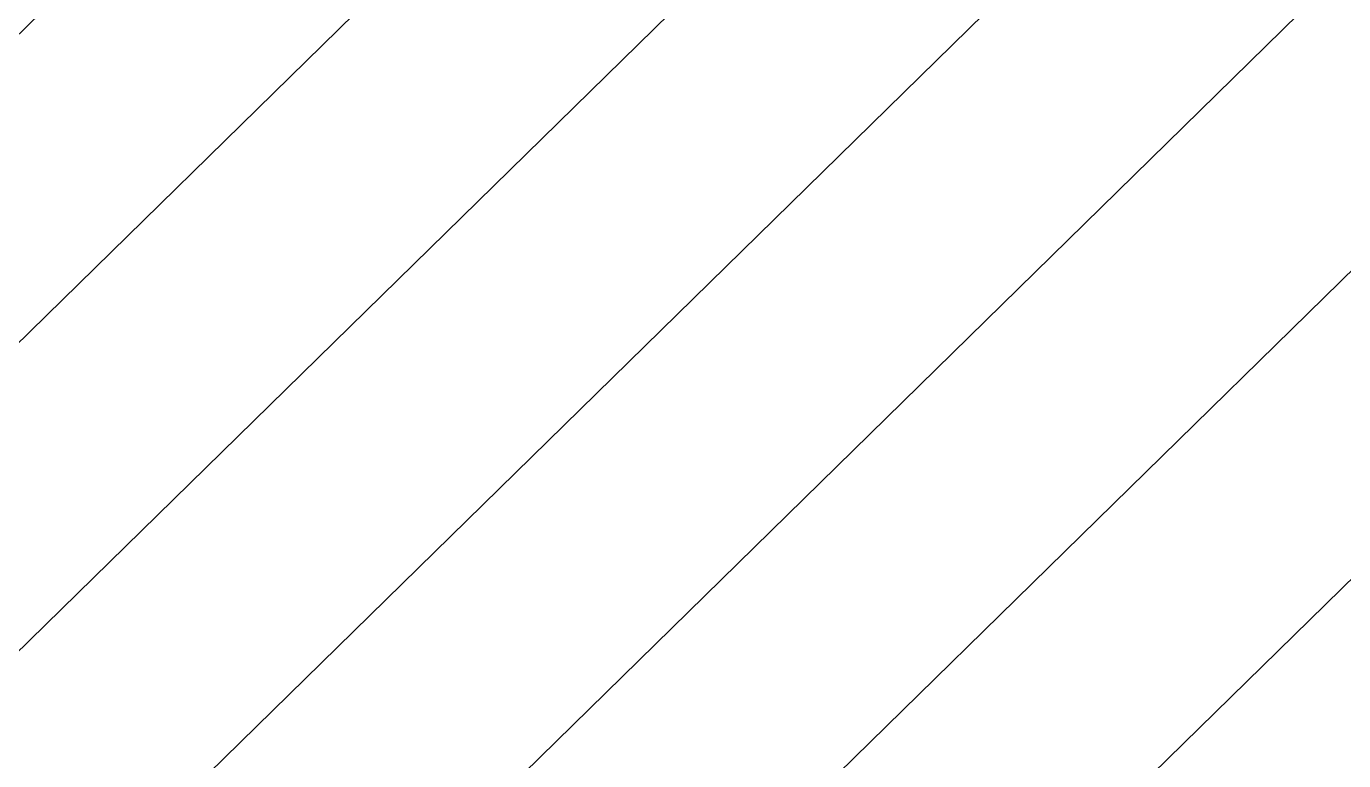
# Model space of a CAD drawing. Extents: x 7084 to 11035, y 13750 to 16729.
# Drawn here: x 8665.887 to 8667.958, y 15521.239 to 15522.393 of the extents above; entities that cross this region are included whole.
import ezdxf

# ---------------------------------------------------------------- set-up
doc = ezdxf.new("R2010")
doc.units = 0
doc.layers.add('Default', color=7, linetype='Continuous')

msp = doc.modelspace()

# ---------------------------------------------------------------- linework, layer by layer
at = {"layer": 'Default'}
for points in [[(8354.1903, 15235.5994), (8488.2102, 15305.7114), (8508.3116, 15304.51), (8553.0236, 15397.1278), (8607.6844, 15405.5372), (8646.009, 15459.8305), (8686.6543, 15440.2086), (8740.7661, 15426.0992), (8798.8101, 15462.3767), (8739.3506, 15534.4232), (8705.8166, 15501.5842), (8665.1714, 15521.206), (8698.7054, 15554.0451), (8757.9631, 15674.8678), (8829.8217, 15725.9673), (8951.183, 15754.7108), (8993.8257, 15823.2986), (9121.7538, 15734.8965)], [(9618.2993, 15708.3486), (9450.4374, 15663.7477), (9361.6623, 15697.6436), (9274.5015, 15728.3113), (9119.5487, 15733.1537), (8994.7664, 15819.382), (8953.1723, 15752.4807), (8830.5013, 15723.4271), (8757.8673, 15671.7761), (8700.0667, 15553.9244), (8666.1708, 15520.731), (8705.8166, 15501.5917), (8739.7125, 15534.7851), (8799.8137, 15461.9611), (8741.1433, 15425.2921), (8686.4475, 15439.5538), (8646.8017, 15458.6931), (8608.0635, 15403.814), (8554.7468, 15395.6114), (8509.5523, 15301.9941), (8489.9452, 15303.1659), (8359.2209, 15234.778)], [(8360.8977, 15234.5042), (8490.5235, 15302.3175), (8509.9659, 15301.1555), (8555.3212, 15395.1059), (8608.1899, 15403.2396), (8647.0659, 15458.314), (8686.3786, 15439.3355), (8741.269, 15425.0231), (8800.1482, 15461.8226), (8739.8331, 15534.9057), (8705.8166, 15501.5942), (8666.504, 15520.5727), (8700.5205, 15553.8842), (8757.8353, 15670.7455), (8830.7279, 15722.5803), (8953.8354, 15751.7373), (8995.08, 15818.0764), (9118.8137, 15732.5727)], [(8352.5134, 15235.8732), (8487.6318, 15306.5599), (8507.898, 15305.3487), (8552.4492, 15397.6333), (8607.5581, 15406.1116), (8645.7448, 15460.2096), (8686.7232, 15440.4269), (8740.6404, 15426.3683), (8798.4756, 15462.5152), (8739.23, 15534.3026), (8705.8166, 15501.5817), (8664.8382, 15521.3644), (8698.2516, 15554.0853), (8757.995, 15675.8983), (8829.5951, 15726.814), (8950.5199, 15755.4541)], [(8608.3163, 15402.6651), (8647.3302, 15457.9349), (8686.3096, 15439.1172), (8741.3947, 15424.7541), (8800.4827, 15461.684), (8739.9538, 15535.0264), (8705.8166, 15501.5967), (8666.8371, 15520.4144), (8700.9743, 15553.844), (8757.8034, 15669.715), (8830.9544, 15721.7336), (8954.4985, 15750.994)], [(8699.1592, 15554.0049), (8665.5045, 15521.0477), (8705.8166, 15501.5867), (8739.4713, 15534.5439), (8799.1446, 15462.2382), (8740.8918, 15425.8302), (8686.5853, 15439.9903), (8646.2733, 15459.4513), (8607.8108, 15404.9628), (8553.598, 15396.6223), (8508.7251, 15303.6714), (8488.7885, 15304.8629), (8355.8671, 15235.3256)], [(8357.544, 15235.0518), (8489.3668, 15304.0144), (8509.1387, 15302.8328), (8554.1724, 15396.1169), (8607.9372, 15404.3884), (8646.5375, 15459.0722), (8686.5164, 15439.7721), (8741.0175, 15425.5612), (8799.4792, 15462.0996), (8739.5919, 15534.6645), (8705.8166, 15501.5892), (8665.8377, 15520.8894), (8699.613, 15553.9646)]]:
    msp.add_lwpolyline(points, dxfattribs=at)

doc.saveas('drawing.dxf')
